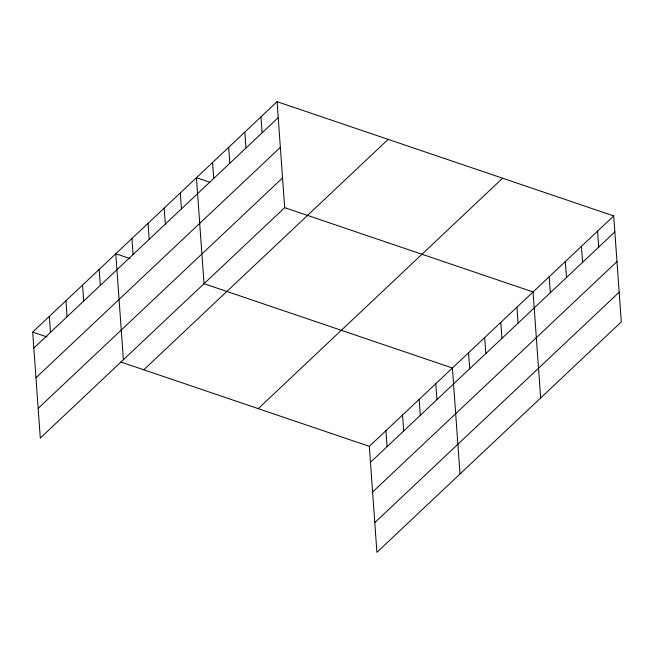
<?xml version="1.0" encoding="UTF-8"?>
<svg xmlns="http://www.w3.org/2000/svg" width="654" height="654" viewBox="0 0 654 654"><rect width="100%" height="100%" fill="white"/><g stroke="black" fill="none" stroke-linecap="round" stroke-linejoin="round"><path stroke-width="0.98" d="M277.083 101.672L284.678 207.653L40.295 438.074L32.7 332.093L277.083 101.672L613.705 215.926L621.3 321.907L376.917 552.328L369.322 446.347L613.705 215.926M33.844 348.059L278.228 117.638M35.97 377.759L280.362 147.346M38.169 408.366L282.553 177.945M143.782 369.796L388.165 139.376M258.232 408.644L502.615 178.223M370.466 462.313L614.85 231.892M372.592 492.021L616.975 261.6M374.783 522.62L619.174 292.207M209.844 182.262L196.437 177.708L204.032 283.689M284.539 207.612L533.059 291.962L540.654 397.951M130.154 258.624L115.791 253.752L123.385 359.733M203.893 283.648L452.413 368.006L460.007 473.986M32.7 332.093L47.063 336.965M120.802 361.997L369.322 446.347M597.576 231.132L598.721 247.098M581.447 246.345L582.591 262.311M565.318 261.551L566.462 277.517M549.188 276.756L550.333 292.722M516.93 307.176L518.074 323.141M500.8 322.381L501.945 338.347M484.671 337.587L485.816 353.552M468.542 352.792L469.686 368.758M435.793 383.669L436.937 399.635M419.173 399.341L420.318 415.306M402.553 415.012L403.698 430.978M385.934 430.675L387.078 446.641M260.954 116.878L262.099 132.844M244.825 132.083L245.969 148.049M228.696 147.297L229.84 163.263M212.566 162.503L213.711 178.468M180.308 192.922L181.452 208.879M164.179 208.127L165.323 224.093M148.049 223.333L149.194 239.299M131.92 238.538L133.064 254.504M99.171 269.415L100.315 285.381M82.551 285.087L83.696 301.053M65.94 300.75L67.084 316.716M49.32 316.422L50.464 332.387"/></g></svg>
